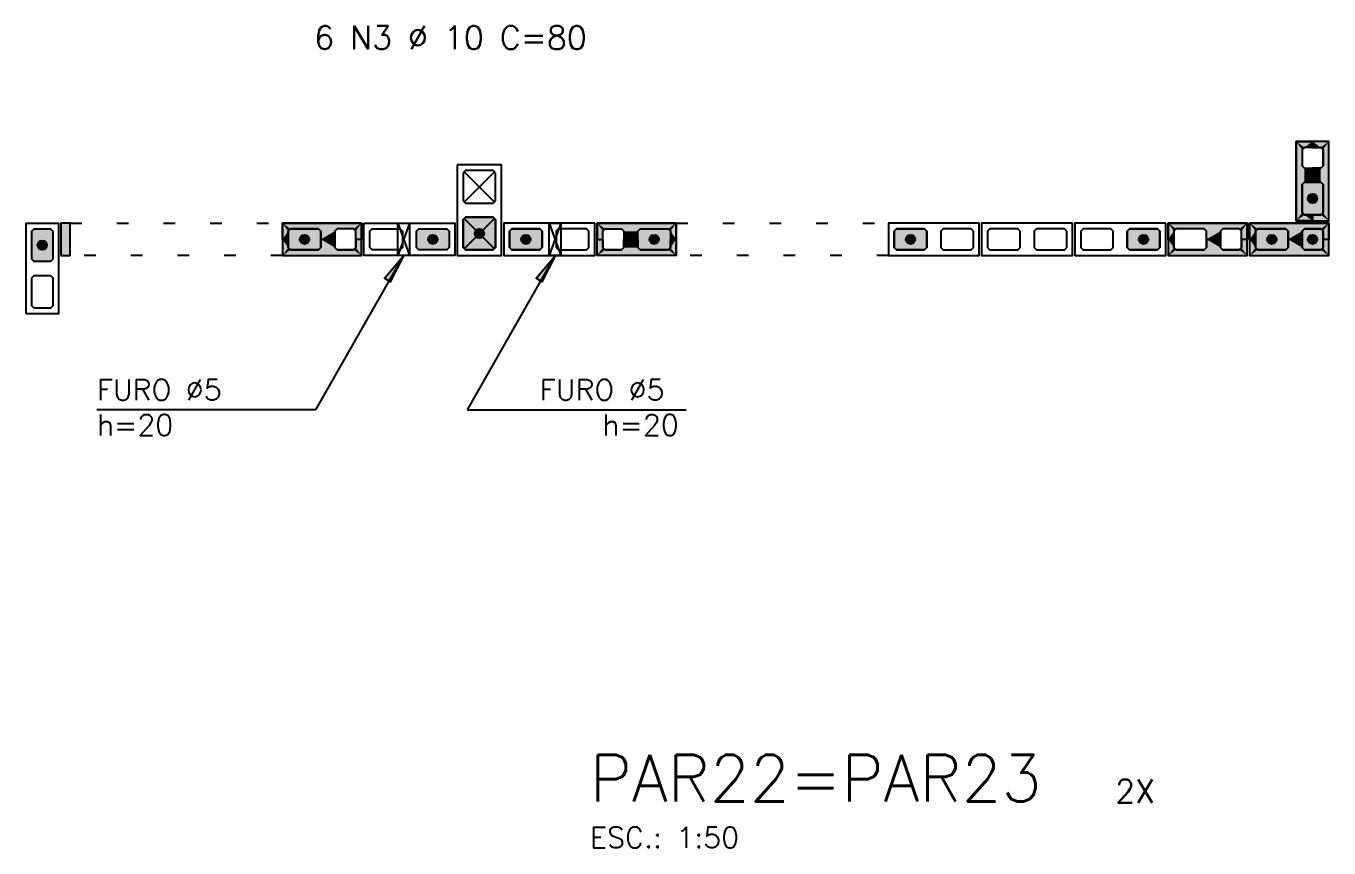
# Model space of a CAD drawing. Extents: x -1 to 122, y -1 to 61.
# Drawn here: x 63.71 to 74.89, y 17.09 to 24.15 of the extents above; entities that cross this region are included whole.
import ezdxf

# ---------------------------------------------------------------- set-up
doc = ezdxf.new("R2010")
doc.units = 0
doc.header["$MEASUREMENT"] = 0
doc.linetypes.add('ESTILO_TQS_0001', pattern=[0.45, 0.3, -0.15])
doc.linetypes.add('ESTILO_TQS_0002', pattern=[0.4, 0.1, -0.3])
for name, color, linetype in [('PENA_01', 1, 'CONTINUOUS'), ('PENA_02', 2, 'CONTINUOUS'), ('PENA_03', 3, 'CONTINUOUS'), ('PENA_06', 6, 'CONTINUOUS'), ('PENA_11', 252, 'CONTINUOUS'), ('PENA_21', 100, 'CONTINUOUS'), ('PENA_25', 210, 'CONTINUOUS')]:
    doc.layers.add(name, color=color, linetype=linetype)
doc.styles.get("Standard").update_dxf_attribs({"font": 'ROMANS.SHX'})

msp = doc.modelspace()

# ---------------------------------------------------------------- linework, layer by layer
at = {"layer": 'PENA_01', "linetype": 'Continuous'}
for p, q in [((67.726, 22.9), (67.466, 22.64)), ((67.726, 22.64), (67.466, 22.9)), ((67.726, 22.24), (67.466, 22.5)), ((67.726, 22.5), (67.466, 22.24))]:
    msp.add_line(p, q, dxfattribs=at)
for points in [[(74.656, 23.09), (74.656, 22.95), (74.676, 22.93), (74.816, 22.93), (74.836, 22.95), (74.836, 23.09), (74.816, 23.11), (74.676, 23.11), (74.656, 23.09)], [(74.656, 22.79), (74.656, 22.55), (74.676, 22.53), (74.816, 22.53), (74.836, 22.55), (74.836, 22.79), (74.816, 22.81), (74.676, 22.81), (74.656, 22.79)], [(63.776, 22.13), (63.756, 22.15), (63.756, 22.39), (63.776, 22.41), (63.916, 22.41), (63.936, 22.39), (63.936, 22.15), (63.916, 22.13), (63.776, 22.13)], [(66.216, 22.41), (65.976, 22.41), (65.956, 22.39), (65.956, 22.25), (65.976, 22.23), (66.216, 22.23), (66.236, 22.25), (66.236, 22.39), (66.216, 22.41)], [(66.516, 22.41), (66.376, 22.41), (66.356, 22.39), (66.356, 22.25), (66.376, 22.23), (66.516, 22.23), (66.536, 22.25), (66.536, 22.39), (66.516, 22.41)], [(66.656, 22.39), (66.676, 22.41), (66.916, 22.41), (66.936, 22.39), (66.936, 22.25), (66.916, 22.23), (66.676, 22.23), (66.656, 22.25), (66.656, 22.39)], [(67.056, 22.39), (67.076, 22.41), (67.316, 22.41), (67.336, 22.39), (67.336, 22.25), (67.316, 22.23), (67.076, 22.23), (67.056, 22.25), (67.056, 22.39)], [(68.136, 22.39), (68.116, 22.41), (67.876, 22.41), (67.856, 22.39), (67.856, 22.25), (67.876, 22.23), (68.116, 22.23), (68.136, 22.25), (68.136, 22.39)], [(68.536, 22.39), (68.516, 22.41), (68.276, 22.41), (68.256, 22.39), (68.256, 22.25), (68.276, 22.23), (68.516, 22.23), (68.536, 22.25), (68.536, 22.39)], [(68.676, 22.41), (68.816, 22.41), (68.836, 22.39), (68.836, 22.25), (68.816, 22.23), (68.676, 22.23), (68.656, 22.25), (68.656, 22.39), (68.676, 22.41)], [(68.976, 22.41), (69.216, 22.41), (69.236, 22.39), (69.236, 22.25), (69.216, 22.23), (68.976, 22.23), (68.956, 22.25), (68.956, 22.39), (68.976, 22.41)], [(71.436, 22.39), (71.416, 22.41), (71.176, 22.41), (71.156, 22.39), (71.156, 22.25), (71.176, 22.23), (71.416, 22.23), (71.436, 22.25), (71.436, 22.39)], [(71.836, 22.39), (71.816, 22.41), (71.576, 22.41), (71.556, 22.39), (71.556, 22.25), (71.576, 22.23), (71.816, 22.23), (71.836, 22.25), (71.836, 22.39)], [(72.236, 22.39), (72.216, 22.41), (71.976, 22.41), (71.956, 22.39), (71.956, 22.25), (71.976, 22.23), (72.216, 22.23), (72.236, 22.25), (72.236, 22.39)], [(72.636, 22.39), (72.616, 22.41), (72.376, 22.41), (72.356, 22.39), (72.356, 22.25), (72.376, 22.23), (72.616, 22.23), (72.636, 22.25), (72.636, 22.39)], [(73.036, 22.39), (73.016, 22.41), (72.776, 22.41), (72.756, 22.39), (72.756, 22.25), (72.776, 22.23), (73.016, 22.23), (73.036, 22.25), (73.036, 22.39)], [(73.436, 22.39), (73.416, 22.41), (73.176, 22.41), (73.156, 22.39), (73.156, 22.25), (73.176, 22.23), (73.416, 22.23), (73.436, 22.25), (73.436, 22.39)], [(73.816, 22.41), (73.576, 22.41), (73.556, 22.39), (73.556, 22.25), (73.576, 22.23), (73.816, 22.23), (73.836, 22.25), (73.836, 22.39), (73.816, 22.41)], [(74.116, 22.41), (73.976, 22.41), (73.956, 22.39), (73.956, 22.25), (73.976, 22.23), (74.116, 22.23), (74.136, 22.25), (74.136, 22.39), (74.116, 22.41)], [(74.516, 22.41), (74.276, 22.41), (74.256, 22.39), (74.256, 22.25), (74.276, 22.23), (74.516, 22.23), (74.536, 22.25), (74.536, 22.39), (74.516, 22.41)], [(74.816, 22.41), (74.676, 22.41), (74.656, 22.39), (74.656, 22.25), (74.676, 22.23), (74.816, 22.23), (74.836, 22.25), (74.836, 22.39), (74.816, 22.41)], [(63.776, 21.73), (63.756, 21.75), (63.756, 21.99), (63.776, 22.01), (63.916, 22.01), (63.936, 21.99), (63.936, 21.75), (63.916, 21.73), (63.776, 21.73)]]:
    msp.add_lwpolyline(points, dxfattribs=at)
at = {"layer": 'PENA_02', "linetype": 'Continuous'}
for points in [[(74.606, 23.16), (74.606, 22.48), (74.886, 22.48), (74.886, 23.16), (74.606, 23.16)], [(67.406, 22.96), (67.406, 22.18), (67.786, 22.18), (67.786, 22.96), (67.406, 22.96)], [(63.706, 21.68), (63.706, 22.46), (63.986, 22.46), (63.986, 21.68), (63.706, 21.68)], [(64.006, 22.18), (64.086, 22.18), (64.086, 22.46), (64.006, 22.46), (64.006, 22.18)], [(66.586, 22.46), (65.906, 22.46), (65.906, 22.18), (66.586, 22.18), (66.586, 22.46)], [(66.606, 22.46), (67.386, 22.46), (67.386, 22.18), (66.606, 22.18), (66.606, 22.46)], [(68.586, 22.46), (67.806, 22.46), (67.806, 22.18), (68.586, 22.18), (68.586, 22.46)], [(68.606, 22.46), (69.286, 22.46), (69.286, 22.18), (68.606, 22.18), (68.606, 22.46)], [(71.886, 22.46), (71.106, 22.46), (71.106, 22.18), (71.886, 22.18), (71.886, 22.46)], [(72.686, 22.46), (71.906, 22.46), (71.906, 22.18), (72.686, 22.18), (72.686, 22.46)], [(73.486, 22.46), (72.706, 22.46), (72.706, 22.18), (73.486, 22.18), (73.486, 22.46)], [(74.186, 22.46), (73.506, 22.46), (73.506, 22.18), (74.186, 22.18), (74.186, 22.46)], [(74.886, 22.46), (74.206, 22.46), (74.206, 22.18), (74.886, 22.18), (74.886, 22.46)]]:
    msp.add_lwpolyline(points, dxfattribs=at)
at = {"layer": 'PENA_02', "linetype": 'ESTILO_TQS_0001'}
for points in [[(67.476, 22.91), (67.456, 22.89), (67.456, 22.65), (67.476, 22.63), (67.716, 22.63), (67.736, 22.65), (67.736, 22.89), (67.716, 22.91), (67.476, 22.91)], [(67.476, 22.51), (67.456, 22.49), (67.456, 22.25), (67.476, 22.23), (67.716, 22.23), (67.736, 22.25), (67.736, 22.49), (67.716, 22.51), (67.476, 22.51)]]:
    msp.add_lwpolyline(points, dxfattribs=at)
at = {"layer": 'PENA_03', "linetype": 'Continuous'}
for p, q in [((66.896, 22.46), (66.996, 22.18)), ((66.996, 22.46), (66.896, 22.18)), ((66.896, 22.46), (66.996, 22.18)), ((66.996, 22.46), (66.896, 22.18)), ((68.196, 22.46), (68.296, 22.18)), ((68.296, 22.46), (68.196, 22.18)), ((68.196, 22.46), (68.296, 22.18)), ((68.296, 22.46), (68.196, 22.18)), ((66.193, 20.857), (66.946, 22.179)), ((67.493, 20.857), (68.246, 22.179)), ((66.193, 20.857), (64.314, 20.857)), ((67.493, 20.857), (69.372, 20.857))]:
    msp.add_line(p, q, dxfattribs=at)
for points in [[(74.816, 22.81), (74.836, 22.79), (74.836, 22.55), (74.816, 22.53), (74.676, 22.53), (74.656, 22.55), (74.656, 22.79), (74.676, 22.81), (74.816, 22.81)], [(67.716, 22.51), (67.736, 22.49), (67.736, 22.25), (67.716, 22.23), (67.476, 22.23), (67.456, 22.25), (67.456, 22.49), (67.476, 22.51), (67.716, 22.51)], [(63.916, 22.41), (63.936, 22.39), (63.936, 22.15), (63.916, 22.13), (63.776, 22.13), (63.756, 22.15), (63.756, 22.39), (63.776, 22.41), (63.916, 22.41)], [(66.236, 22.25), (66.216, 22.23), (65.976, 22.23), (65.956, 22.25), (65.956, 22.39), (65.976, 22.41), (66.216, 22.41), (66.236, 22.39), (66.236, 22.25)], [(66.896, 22.46), (66.996, 22.46), (66.996, 22.18), (66.896, 22.18), (66.896, 22.46)], [(67.336, 22.25), (67.316, 22.23), (67.076, 22.23), (67.056, 22.25), (67.056, 22.39), (67.076, 22.41), (67.316, 22.41), (67.336, 22.39), (67.336, 22.25)], [(68.136, 22.25), (68.116, 22.23), (67.876, 22.23), (67.856, 22.25), (67.856, 22.39), (67.876, 22.41), (68.116, 22.41), (68.136, 22.39), (68.136, 22.25)], [(68.196, 22.46), (68.296, 22.46), (68.296, 22.18), (68.196, 22.18), (68.196, 22.46)], [(69.236, 22.25), (69.216, 22.23), (68.976, 22.23), (68.956, 22.25), (68.956, 22.39), (68.976, 22.41), (69.216, 22.41), (69.236, 22.39), (69.236, 22.25)], [(71.436, 22.25), (71.416, 22.23), (71.176, 22.23), (71.156, 22.25), (71.156, 22.39), (71.176, 22.41), (71.416, 22.41), (71.436, 22.39), (71.436, 22.25)], [(73.436, 22.25), (73.416, 22.23), (73.176, 22.23), (73.156, 22.25), (73.156, 22.39), (73.176, 22.41), (73.416, 22.41), (73.436, 22.39), (73.436, 22.25)], [(74.536, 22.25), (74.516, 22.23), (74.276, 22.23), (74.256, 22.25), (74.256, 22.39), (74.276, 22.41), (74.516, 22.41), (74.536, 22.39), (74.536, 22.25)], [(74.816, 22.41), (74.836, 22.39), (74.836, 22.25), (74.816, 22.23), (74.676, 22.23), (74.656, 22.25), (74.656, 22.39), (74.676, 22.41), (74.816, 22.41)], [(66.946, 22.179), (66.832, 21.955), (66.783, 21.988), (66.946, 22.179)], [(68.246, 22.179), (68.132, 21.955), (68.083, 21.988), (68.246, 22.179)]]:
    msp.add_lwpolyline(points, dxfattribs=at)
at = {"layer": 'PENA_03', "linetype": 'ESTILO_TQS_0002'}
for points in [[(64.086, 22.46), (65.906, 22.46), (65.906, 22.18), (64.086, 22.18), (64.086, 22.46)], [(69.286, 22.46), (71.106, 22.46), (71.106, 22.18), (69.286, 22.18), (69.286, 22.46)]]:
    msp.add_lwpolyline(points, dxfattribs=at)
at = {"layer": 'PENA_03', "linetype": 'Continuous'}
for centre in [(74.746, 22.67), (67.596, 22.37), (63.846, 22.27), (66.096, 22.32), (67.196, 22.32), (67.996, 22.32), (69.096, 22.32), (71.296, 22.32), (73.296, 22.32), (74.396, 22.32), (74.746, 22.32)]:
    msp.add_circle(centre, 0.04, dxfattribs=at)
for points in [[(74.786, 22.67), (74.726, 22.705), (74.709, 22.684)], [(74.786, 22.67), (74.753, 22.709), (74.726, 22.705)], [(74.786, 22.67), (74.777, 22.696), (74.753, 22.709)], [(74.786, 22.67), (74.709, 22.684), (74.709, 22.656)], [(74.786, 22.67), (74.709, 22.656), (74.726, 22.635)], [(74.786, 22.67), (74.726, 22.635), (74.753, 22.63)], [(74.786, 22.67), (74.753, 22.63), (74.777, 22.644)], [(74.786, 22.67), (74.777, 22.644), (74.786, 22.67)], [(67.636, 22.37), (67.576, 22.405), (67.559, 22.384)], [(67.636, 22.37), (67.559, 22.384), (67.559, 22.356)], [(67.636, 22.37), (67.559, 22.356), (67.576, 22.335)], [(67.636, 22.37), (67.603, 22.409), (67.576, 22.405)], [(67.636, 22.37), (67.576, 22.335), (67.603, 22.33)], [(67.636, 22.37), (67.627, 22.396), (67.603, 22.409)], [(67.636, 22.37), (67.603, 22.33), (67.627, 22.344)], [(67.636, 22.37), (67.627, 22.344), (67.636, 22.37)], [(63.886, 22.27), (63.826, 22.305), (63.809, 22.284)], [(63.886, 22.27), (63.809, 22.284), (63.809, 22.256)], [(63.886, 22.27), (63.809, 22.256), (63.826, 22.235)], [(63.886, 22.27), (63.853, 22.309), (63.826, 22.305)], [(63.886, 22.27), (63.826, 22.235), (63.853, 22.23)], [(63.886, 22.27), (63.877, 22.296), (63.853, 22.309)], [(63.886, 22.27), (63.853, 22.23), (63.877, 22.244)], [(63.886, 22.27), (63.877, 22.244), (63.886, 22.27)], [(66.136, 22.32), (66.076, 22.355), (66.059, 22.334)], [(66.136, 22.32), (66.059, 22.334), (66.059, 22.306)], [(66.136, 22.32), (66.059, 22.306), (66.076, 22.285)], [(66.136, 22.32), (66.103, 22.359), (66.076, 22.355)], [(66.136, 22.32), (66.076, 22.285), (66.103, 22.28)], [(66.136, 22.32), (66.127, 22.346), (66.103, 22.359)], [(66.136, 22.32), (66.103, 22.28), (66.127, 22.294)], [(66.136, 22.32), (66.127, 22.294), (66.136, 22.32)], [(67.236, 22.32), (67.176, 22.355), (67.159, 22.334)], [(67.236, 22.32), (67.159, 22.334), (67.159, 22.306)], [(67.236, 22.32), (67.159, 22.306), (67.176, 22.285)], [(67.236, 22.32), (67.203, 22.359), (67.176, 22.355)], [(67.236, 22.32), (67.176, 22.285), (67.203, 22.28)], [(67.236, 22.32), (67.227, 22.346), (67.203, 22.359)], [(67.236, 22.32), (67.203, 22.28), (67.227, 22.294)], [(67.236, 22.32), (67.227, 22.294), (67.236, 22.32)], [(68.036, 22.32), (67.976, 22.355), (67.959, 22.334)], [(68.036, 22.32), (67.959, 22.334), (67.959, 22.306)], [(68.036, 22.32), (67.959, 22.306), (67.976, 22.285)], [(68.036, 22.32), (68.003, 22.359), (67.976, 22.355)], [(68.036, 22.32), (67.976, 22.285), (68.003, 22.28)], [(68.036, 22.32), (68.027, 22.346), (68.003, 22.359)], [(68.036, 22.32), (68.003, 22.28), (68.027, 22.294)], [(68.036, 22.32), (68.027, 22.294), (68.036, 22.32)], [(69.136, 22.32), (69.076, 22.355), (69.059, 22.334)], [(69.136, 22.32), (69.059, 22.334), (69.059, 22.306)], [(69.136, 22.32), (69.059, 22.306), (69.076, 22.285)], [(69.136, 22.32), (69.103, 22.359), (69.076, 22.355)], [(69.136, 22.32), (69.076, 22.285), (69.103, 22.28)], [(69.136, 22.32), (69.127, 22.346), (69.103, 22.359)], [(69.136, 22.32), (69.103, 22.28), (69.127, 22.294)], [(69.136, 22.32), (69.127, 22.294), (69.136, 22.32)], [(71.336, 22.32), (71.276, 22.355), (71.259, 22.334)], [(71.336, 22.32), (71.259, 22.334), (71.259, 22.306)], [(71.336, 22.32), (71.259, 22.306), (71.276, 22.285)], [(71.336, 22.32), (71.303, 22.359), (71.276, 22.355)], [(71.336, 22.32), (71.276, 22.285), (71.303, 22.28)], [(71.336, 22.32), (71.327, 22.346), (71.303, 22.359)], [(71.336, 22.32), (71.303, 22.28), (71.327, 22.294)], [(71.336, 22.32), (71.327, 22.294), (71.336, 22.32)], [(73.336, 22.32), (73.276, 22.355), (73.259, 22.334)], [(73.336, 22.32), (73.259, 22.334), (73.259, 22.306)], [(73.336, 22.32), (73.259, 22.306), (73.276, 22.285)], [(73.336, 22.32), (73.303, 22.359), (73.276, 22.355)], [(73.336, 22.32), (73.276, 22.285), (73.303, 22.28)], [(73.336, 22.32), (73.327, 22.346), (73.303, 22.359)], [(73.336, 22.32), (73.303, 22.28), (73.327, 22.294)], [(73.336, 22.32), (73.327, 22.294), (73.336, 22.32)], [(74.436, 22.32), (74.376, 22.355), (74.359, 22.334)], [(74.436, 22.32), (74.359, 22.334), (74.359, 22.306)], [(74.436, 22.32), (74.359, 22.306), (74.376, 22.285)], [(74.436, 22.32), (74.403, 22.359), (74.376, 22.355)], [(74.436, 22.32), (74.376, 22.285), (74.403, 22.28)], [(74.436, 22.32), (74.427, 22.346), (74.403, 22.359)], [(74.436, 22.32), (74.403, 22.28), (74.427, 22.294)], [(74.436, 22.32), (74.427, 22.294), (74.436, 22.32)], [(74.786, 22.32), (74.726, 22.355), (74.709, 22.334)], [(74.786, 22.32), (74.709, 22.334), (74.709, 22.306)], [(74.786, 22.32), (74.709, 22.306), (74.726, 22.285)], [(74.786, 22.32), (74.753, 22.359), (74.726, 22.355)], [(74.786, 22.32), (74.726, 22.285), (74.753, 22.28)], [(74.786, 22.32), (74.777, 22.346), (74.753, 22.359)], [(74.786, 22.32), (74.753, 22.28), (74.777, 22.294)], [(74.786, 22.32), (74.777, 22.294), (74.786, 22.32)], [(66.946, 22.179), (66.832, 21.955), (66.783, 21.988)], [(66.946, 22.179), (66.783, 21.988), (66.946, 22.179)], [(68.246, 22.179), (68.132, 21.955), (68.083, 21.988)], [(68.246, 22.179), (68.083, 21.988), (68.246, 22.179)]]:
    msp.add_solid(points, dxfattribs=at)
at = {"layer": 'PENA_11', "linetype": 'Continuous'}
for points in [[(74.816, 22.81), (74.676, 22.53), (74.656, 22.55)], [(74.816, 22.81), (74.656, 22.55), (74.656, 22.79)], [(74.816, 22.81), (74.656, 22.79), (74.676, 22.81)], [(74.816, 22.81), (74.816, 22.53), (74.676, 22.53)], [(74.816, 22.81), (74.676, 22.81), (74.816, 22.81)], [(74.816, 22.81), (74.836, 22.79), (74.836, 22.55)], [(74.816, 22.81), (74.836, 22.55), (74.816, 22.53)], [(67.716, 22.51), (67.476, 22.23), (67.456, 22.25)], [(67.716, 22.51), (67.456, 22.25), (67.456, 22.49)], [(67.716, 22.51), (67.456, 22.49), (67.476, 22.51)], [(67.716, 22.51), (67.716, 22.23), (67.476, 22.23)], [(67.716, 22.51), (67.476, 22.51), (67.716, 22.51)], [(67.716, 22.51), (67.736, 22.49), (67.736, 22.25)], [(67.716, 22.51), (67.736, 22.25), (67.716, 22.23)], [(63.916, 22.41), (63.776, 22.13), (63.756, 22.15)], [(63.916, 22.41), (63.756, 22.15), (63.756, 22.39)], [(63.916, 22.41), (63.756, 22.39), (63.776, 22.41)], [(63.916, 22.41), (63.916, 22.13), (63.776, 22.13)], [(63.916, 22.41), (63.776, 22.41), (63.916, 22.41)], [(63.916, 22.41), (63.936, 22.39), (63.936, 22.15)], [(63.916, 22.41), (63.936, 22.15), (63.916, 22.13)], [(66.236, 22.25), (65.956, 22.39), (65.976, 22.41)], [(66.236, 22.25), (65.956, 22.25), (65.956, 22.39)], [(66.236, 22.25), (65.976, 22.41), (66.216, 22.41)], [(66.236, 22.25), (66.216, 22.41), (66.236, 22.39)], [(66.236, 22.25), (66.236, 22.39), (66.236, 22.25)], [(67.336, 22.25), (67.056, 22.39), (67.076, 22.41)], [(67.336, 22.25), (67.056, 22.25), (67.056, 22.39)], [(67.336, 22.25), (67.076, 22.41), (67.316, 22.41)], [(67.336, 22.25), (67.316, 22.41), (67.336, 22.39)], [(67.336, 22.25), (67.336, 22.39), (67.336, 22.25)], [(68.136, 22.25), (67.856, 22.39), (67.876, 22.41)], [(68.136, 22.25), (67.856, 22.25), (67.856, 22.39)], [(68.136, 22.25), (67.876, 22.41), (68.116, 22.41)], [(68.136, 22.25), (68.116, 22.41), (68.136, 22.39)], [(68.136, 22.25), (68.136, 22.39), (68.136, 22.25)], [(69.236, 22.25), (68.956, 22.39), (68.976, 22.41)], [(69.236, 22.25), (68.956, 22.25), (68.956, 22.39)], [(69.236, 22.25), (68.976, 22.41), (69.216, 22.41)], [(69.236, 22.25), (69.216, 22.41), (69.236, 22.39)], [(69.236, 22.25), (69.236, 22.39), (69.236, 22.25)], [(71.436, 22.25), (71.156, 22.39), (71.176, 22.41)], [(71.436, 22.25), (71.156, 22.25), (71.156, 22.39)], [(71.436, 22.25), (71.176, 22.41), (71.416, 22.41)], [(71.436, 22.25), (71.416, 22.41), (71.436, 22.39)], [(71.436, 22.25), (71.436, 22.39), (71.436, 22.25)], [(73.436, 22.25), (73.156, 22.39), (73.176, 22.41)], [(73.436, 22.25), (73.156, 22.25), (73.156, 22.39)], [(73.436, 22.25), (73.176, 22.41), (73.416, 22.41)], [(73.436, 22.25), (73.416, 22.41), (73.436, 22.39)], [(73.436, 22.25), (73.436, 22.39), (73.436, 22.25)], [(74.536, 22.25), (74.256, 22.39), (74.276, 22.41)], [(74.536, 22.25), (74.256, 22.25), (74.256, 22.39)], [(74.536, 22.25), (74.276, 22.41), (74.516, 22.41)], [(74.536, 22.25), (74.516, 22.41), (74.536, 22.39)], [(74.536, 22.25), (74.536, 22.39), (74.536, 22.25)], [(74.816, 22.41), (74.676, 22.23), (74.656, 22.25)], [(74.816, 22.41), (74.656, 22.25), (74.656, 22.39)], [(74.816, 22.41), (74.656, 22.39), (74.676, 22.41)], [(74.816, 22.41), (74.816, 22.23), (74.676, 22.23)], [(74.816, 22.41), (74.676, 22.41), (74.816, 22.41)], [(74.816, 22.41), (74.836, 22.39), (74.836, 22.25)], [(74.816, 22.41), (74.836, 22.25), (74.816, 22.23)], [(66.236, 22.25), (65.976, 22.23), (65.956, 22.25)], [(66.236, 22.25), (66.216, 22.23), (65.976, 22.23)], [(67.336, 22.25), (67.076, 22.23), (67.056, 22.25)], [(67.336, 22.25), (67.316, 22.23), (67.076, 22.23)], [(68.136, 22.25), (67.876, 22.23), (67.856, 22.25)], [(68.136, 22.25), (68.116, 22.23), (67.876, 22.23)], [(69.236, 22.25), (68.976, 22.23), (68.956, 22.25)], [(69.236, 22.25), (69.216, 22.23), (68.976, 22.23)], [(71.436, 22.25), (71.176, 22.23), (71.156, 22.25)], [(71.436, 22.25), (71.416, 22.23), (71.176, 22.23)], [(73.436, 22.25), (73.176, 22.23), (73.156, 22.25)], [(73.436, 22.25), (73.416, 22.23), (73.176, 22.23)], [(74.536, 22.25), (74.276, 22.23), (74.256, 22.25)], [(74.536, 22.25), (74.516, 22.23), (74.276, 22.23)]]:
    msp.add_solid(points, dxfattribs=at)
at = {"layer": 'PENA_21', "linetype": 'Continuous'}
for points in [[(74.746, 23.16), (74.746, 23.11), (74.676, 23.11), (74.656, 23.09), (74.656, 22.95), (74.676, 22.93), (74.746, 22.93), (74.746, 22.81), (74.676, 22.81), (74.656, 22.79), (74.656, 22.55), (74.676, 22.53), (74.746, 22.53), (74.746, 22.48), (74.606, 22.48), (74.606, 23.16), (74.746, 23.16)], [(74.746, 23.16), (74.746, 23.11), (74.816, 23.11), (74.836, 23.09), (74.836, 22.95), (74.816, 22.93), (74.746, 22.93), (74.746, 22.81), (74.816, 22.81), (74.836, 22.79), (74.836, 22.55), (74.816, 22.53), (74.746, 22.53), (74.746, 22.48), (74.886, 22.48), (74.886, 23.16), (74.746, 23.16)], [(66.586, 22.32), (66.536, 22.32), (66.536, 22.39), (66.516, 22.41), (66.376, 22.41), (66.356, 22.39), (66.356, 22.32), (66.236, 22.32), (66.236, 22.39), (66.216, 22.41), (65.976, 22.41), (65.956, 22.39), (65.956, 22.32), (65.906, 22.32), (65.906, 22.46), (66.586, 22.46), (66.586, 22.32)], [(68.606, 22.32), (68.656, 22.32), (68.656, 22.39), (68.676, 22.41), (68.816, 22.41), (68.836, 22.39), (68.836, 22.32), (68.956, 22.32), (68.956, 22.39), (68.976, 22.41), (69.216, 22.41), (69.236, 22.39), (69.236, 22.32), (69.286, 22.32), (69.286, 22.46), (68.606, 22.46), (68.606, 22.32)], [(74.186, 22.32), (74.136, 22.32), (74.136, 22.39), (74.116, 22.41), (73.976, 22.41), (73.956, 22.39), (73.956, 22.32), (73.836, 22.32), (73.836, 22.39), (73.816, 22.41), (73.576, 22.41), (73.556, 22.39), (73.556, 22.32), (73.506, 22.32), (73.506, 22.46), (74.186, 22.46), (74.186, 22.32)], [(74.886, 22.32), (74.836, 22.32), (74.836, 22.39), (74.816, 22.41), (74.676, 22.41), (74.656, 22.39), (74.656, 22.32), (74.536, 22.32), (74.536, 22.39), (74.516, 22.41), (74.276, 22.41), (74.256, 22.39), (74.256, 22.32), (74.206, 22.32), (74.206, 22.46), (74.886, 22.46), (74.886, 22.32)], [(66.586, 22.32), (66.536, 22.32), (66.536, 22.25), (66.516, 22.23), (66.376, 22.23), (66.356, 22.25), (66.356, 22.32), (66.236, 22.32), (66.236, 22.25), (66.216, 22.23), (65.976, 22.23), (65.956, 22.25), (65.956, 22.32), (65.906, 22.32), (65.906, 22.18), (66.586, 22.18), (66.586, 22.32)], [(68.606, 22.32), (68.656, 22.32), (68.656, 22.25), (68.676, 22.23), (68.816, 22.23), (68.836, 22.25), (68.836, 22.32), (68.956, 22.32), (68.956, 22.25), (68.976, 22.23), (69.216, 22.23), (69.236, 22.25), (69.236, 22.32), (69.286, 22.32), (69.286, 22.18), (68.606, 22.18), (68.606, 22.32)], [(74.186, 22.32), (74.136, 22.32), (74.136, 22.25), (74.116, 22.23), (73.976, 22.23), (73.956, 22.25), (73.956, 22.32), (73.836, 22.32), (73.836, 22.25), (73.816, 22.23), (73.576, 22.23), (73.556, 22.25), (73.556, 22.32), (73.506, 22.32), (73.506, 22.18), (74.186, 22.18), (74.186, 22.32)], [(74.886, 22.32), (74.836, 22.32), (74.836, 22.25), (74.816, 22.23), (74.676, 22.23), (74.656, 22.25), (74.656, 22.32), (74.536, 22.32), (74.536, 22.25), (74.516, 22.23), (74.276, 22.23), (74.256, 22.25), (74.256, 22.32), (74.206, 22.32), (74.206, 22.18), (74.886, 22.18), (74.886, 22.32)]]:
    msp.add_lwpolyline(points, dxfattribs=at)
for points in [[(74.676, 23.11), (74.656, 23.09), (74.606, 23.16)], [(74.676, 23.11), (74.606, 23.16), (74.746, 23.16)], [(74.606, 23.16), (74.656, 23.09), (74.606, 22.48)], [(74.676, 23.11), (74.746, 23.16), (74.746, 23.11)], [(74.886, 23.16), (74.746, 23.16), (74.816, 23.11)], [(74.816, 23.11), (74.746, 23.16), (74.746, 23.11)], [(74.836, 23.09), (74.886, 23.16), (74.816, 23.11)], [(74.886, 22.48), (74.886, 23.16), (74.836, 23.09)], [(74.606, 22.48), (74.656, 23.09), (74.656, 22.55)], [(74.656, 22.55), (74.656, 23.09), (74.656, 22.95)], [(74.836, 22.95), (74.886, 22.48), (74.836, 23.09)], [(74.656, 22.55), (74.656, 22.79), (74.656, 22.95)], [(74.676, 22.93), (74.656, 22.79), (74.656, 22.95)], [(74.676, 22.93), (74.676, 22.81), (74.656, 22.79)], [(74.746, 22.93), (74.676, 22.81), (74.676, 22.93)], [(74.746, 22.93), (74.746, 22.81), (74.676, 22.81)], [(74.746, 22.93), (74.816, 22.81), (74.816, 22.93)], [(74.746, 22.93), (74.746, 22.81), (74.816, 22.81)], [(74.816, 22.93), (74.836, 22.79), (74.836, 22.95)], [(74.816, 22.81), (74.836, 22.79), (74.816, 22.93)], [(74.836, 22.79), (74.886, 22.48), (74.836, 22.95)], [(74.836, 22.79), (74.836, 22.55), (74.886, 22.48)], [(74.676, 22.53), (74.606, 22.48), (74.656, 22.55)], [(74.746, 22.48), (74.606, 22.48), (74.676, 22.53)], [(74.746, 22.53), (74.746, 22.48), (74.676, 22.53)], [(74.816, 22.53), (74.746, 22.53), (74.886, 22.48)], [(74.746, 22.53), (74.746, 22.48), (74.886, 22.48)], [(74.836, 22.55), (74.816, 22.53), (74.886, 22.48)], [(66.586, 22.46), (65.976, 22.41), (65.906, 22.46)], [(65.976, 22.41), (65.956, 22.39), (65.906, 22.46)], [(65.906, 22.46), (65.956, 22.39), (65.906, 22.32)], [(65.956, 22.39), (65.956, 22.32), (65.906, 22.32)], [(66.216, 22.41), (65.976, 22.41), (66.586, 22.46)], [(66.236, 22.39), (66.216, 22.41), (66.586, 22.46)], [(66.586, 22.46), (66.376, 22.41), (66.236, 22.39)], [(66.236, 22.32), (66.236, 22.39), (66.376, 22.41)], [(66.236, 22.32), (66.376, 22.41), (66.356, 22.39)], [(66.236, 22.32), (66.356, 22.39), (66.356, 22.32)], [(66.586, 22.46), (66.516, 22.41), (66.376, 22.41)], [(66.586, 22.46), (66.536, 22.39), (66.516, 22.41)], [(66.586, 22.46), (66.586, 22.32), (66.536, 22.32)], [(66.586, 22.46), (66.536, 22.32), (66.536, 22.39)], [(69.286, 22.46), (68.606, 22.46), (68.676, 22.41)], [(68.606, 22.46), (68.606, 22.32), (68.656, 22.32)], [(68.606, 22.46), (68.656, 22.32), (68.656, 22.39)], [(68.606, 22.46), (68.656, 22.39), (68.676, 22.41)], [(69.286, 22.46), (68.676, 22.41), (68.816, 22.41)], [(69.286, 22.46), (68.816, 22.41), (68.836, 22.39)], [(69.286, 22.46), (68.836, 22.39), (68.976, 22.41)], [(68.836, 22.39), (68.956, 22.39), (68.976, 22.41)], [(68.836, 22.39), (68.836, 22.32), (68.956, 22.32)], [(68.836, 22.39), (68.956, 22.32), (68.956, 22.39)], [(69.286, 22.46), (68.976, 22.41), (69.216, 22.41)], [(69.286, 22.46), (69.216, 22.41), (69.236, 22.39)], [(69.286, 22.46), (69.236, 22.39), (69.286, 22.32)], [(69.286, 22.32), (69.236, 22.39), (69.236, 22.32)], [(74.186, 22.46), (73.576, 22.41), (73.506, 22.46)], [(73.576, 22.41), (73.556, 22.39), (73.506, 22.46)], [(73.506, 22.46), (73.556, 22.39), (73.506, 22.32)], [(73.556, 22.39), (73.556, 22.32), (73.506, 22.32)], [(73.816, 22.41), (73.576, 22.41), (74.186, 22.46)], [(73.836, 22.39), (73.816, 22.41), (74.186, 22.46)], [(74.186, 22.46), (73.976, 22.41), (73.836, 22.39)], [(73.836, 22.32), (73.836, 22.39), (73.976, 22.41)], [(73.836, 22.32), (73.976, 22.41), (73.956, 22.39)], [(73.836, 22.32), (73.956, 22.39), (73.956, 22.32)], [(74.186, 22.46), (74.116, 22.41), (73.976, 22.41)], [(74.186, 22.46), (74.136, 22.39), (74.116, 22.41)], [(74.186, 22.46), (74.186, 22.32), (74.136, 22.32)], [(74.186, 22.46), (74.136, 22.32), (74.136, 22.39)], [(74.886, 22.46), (74.276, 22.41), (74.206, 22.46)], [(74.276, 22.41), (74.256, 22.39), (74.206, 22.46)], [(74.206, 22.46), (74.256, 22.39), (74.206, 22.32)], [(74.256, 22.39), (74.256, 22.32), (74.206, 22.32)], [(74.516, 22.41), (74.276, 22.41), (74.886, 22.46)], [(74.536, 22.39), (74.516, 22.41), (74.886, 22.46)], [(74.886, 22.46), (74.676, 22.41), (74.536, 22.39)], [(74.536, 22.32), (74.536, 22.39), (74.676, 22.41)], [(74.536, 22.32), (74.676, 22.41), (74.656, 22.39)], [(74.536, 22.32), (74.656, 22.39), (74.656, 22.32)], [(74.886, 22.46), (74.816, 22.41), (74.676, 22.41)], [(74.886, 22.46), (74.836, 22.39), (74.816, 22.41)], [(74.886, 22.46), (74.886, 22.32), (74.836, 22.32)], [(74.886, 22.46), (74.836, 22.32), (74.836, 22.39)], [(65.906, 22.18), (65.956, 22.25), (65.906, 22.32)], [(65.956, 22.25), (65.956, 22.32), (65.906, 22.32)], [(65.976, 22.23), (65.956, 22.25), (65.906, 22.18)], [(66.236, 22.25), (66.216, 22.23), (66.586, 22.18)], [(66.236, 22.32), (66.236, 22.25), (66.376, 22.23)], [(66.236, 22.32), (66.376, 22.23), (66.356, 22.25)], [(66.236, 22.32), (66.356, 22.25), (66.356, 22.32)], [(66.586, 22.18), (66.376, 22.23), (66.236, 22.25)], [(66.586, 22.18), (66.536, 22.25), (66.516, 22.23)], [(66.586, 22.18), (66.586, 22.32), (66.536, 22.32)], [(66.586, 22.18), (66.536, 22.32), (66.536, 22.25)], [(68.606, 22.18), (68.606, 22.32), (68.656, 22.32)], [(68.606, 22.18), (68.656, 22.32), (68.656, 22.25)], [(68.606, 22.18), (68.656, 22.25), (68.676, 22.23)], [(69.286, 22.18), (68.816, 22.23), (68.836, 22.25)], [(68.836, 22.25), (68.836, 22.32), (68.956, 22.32)], [(68.836, 22.25), (68.956, 22.32), (68.956, 22.25)], [(69.286, 22.18), (68.836, 22.25), (68.976, 22.23)], [(68.836, 22.25), (68.956, 22.25), (68.976, 22.23)], [(69.286, 22.18), (69.216, 22.23), (69.236, 22.25)], [(69.286, 22.18), (69.236, 22.25), (69.286, 22.32)], [(69.286, 22.32), (69.236, 22.25), (69.236, 22.32)], [(73.506, 22.18), (73.556, 22.25), (73.506, 22.32)], [(73.556, 22.25), (73.556, 22.32), (73.506, 22.32)], [(73.576, 22.23), (73.556, 22.25), (73.506, 22.18)], [(73.836, 22.25), (73.816, 22.23), (74.186, 22.18)], [(73.836, 22.32), (73.836, 22.25), (73.976, 22.23)], [(73.836, 22.32), (73.976, 22.23), (73.956, 22.25)], [(73.836, 22.32), (73.956, 22.25), (73.956, 22.32)], [(74.186, 22.18), (73.976, 22.23), (73.836, 22.25)], [(74.186, 22.18), (74.136, 22.25), (74.116, 22.23)], [(74.186, 22.18), (74.186, 22.32), (74.136, 22.32)], [(74.186, 22.18), (74.136, 22.32), (74.136, 22.25)], [(74.206, 22.18), (74.256, 22.25), (74.206, 22.32)], [(74.256, 22.25), (74.256, 22.32), (74.206, 22.32)], [(74.276, 22.23), (74.256, 22.25), (74.206, 22.18)], [(74.536, 22.25), (74.516, 22.23), (74.886, 22.18)], [(74.536, 22.32), (74.536, 22.25), (74.676, 22.23)], [(74.536, 22.32), (74.676, 22.23), (74.656, 22.25)], [(74.536, 22.32), (74.656, 22.25), (74.656, 22.32)], [(74.886, 22.18), (74.676, 22.23), (74.536, 22.25)], [(74.886, 22.18), (74.836, 22.25), (74.816, 22.23)], [(74.886, 22.18), (74.886, 22.32), (74.836, 22.32)], [(74.886, 22.18), (74.836, 22.32), (74.836, 22.25)], [(66.586, 22.18), (65.976, 22.23), (65.906, 22.18)], [(66.216, 22.23), (65.976, 22.23), (66.586, 22.18)], [(66.586, 22.18), (66.516, 22.23), (66.376, 22.23)], [(69.286, 22.18), (68.606, 22.18), (68.676, 22.23)], [(69.286, 22.18), (68.676, 22.23), (68.816, 22.23)], [(69.286, 22.18), (68.976, 22.23), (69.216, 22.23)], [(74.186, 22.18), (73.576, 22.23), (73.506, 22.18)], [(73.816, 22.23), (73.576, 22.23), (74.186, 22.18)], [(74.186, 22.18), (74.116, 22.23), (73.976, 22.23)], [(74.886, 22.18), (74.276, 22.23), (74.206, 22.18)], [(74.516, 22.23), (74.276, 22.23), (74.886, 22.18)], [(74.886, 22.18), (74.816, 22.23), (74.676, 22.23)]]:
    msp.add_solid(points, dxfattribs=at)
at = {"layer": 'PENA_25', "linetype": 'Continuous'}
msp.add_lwpolyline([(64.006, 22.18), (64.086, 22.18), (64.086, 22.46), (64.006, 22.46), (64.006, 22.18)], dxfattribs=at)
for points in [[(64.006, 22.18), (64.086, 22.18), (64.086, 22.46)], [(64.006, 22.18), (64.086, 22.46), (64.006, 22.46)], [(64.006, 22.18), (64.006, 22.46), (64.006, 22.18)]]:
    msp.add_solid(points, dxfattribs=at)

# ---------------------------------------------------------------- texts
at = {"layer": 'PENA_02', "linetype": 'Continuous'}
msp.add_text('2X', height=0.2, dxfattribs=at).set_placement((73.051, 17.482))
at = {"layer": 'PENA_03', "linetype": 'Continuous'}
for s, height, p in [('6 N3 %%c 10 C=80', 0.2, (66.178, 23.952)), ('FURO %%c5', 0.18, (64.313, 20.938)), ('FURO %%c5', 0.18, (68.113, 20.938)), ('h=20', 0.18, (64.314, 20.636)), ('h=20', 0.18, (68.652, 20.636)), ('ESC.: 1:50', 0.18, (68.545, 17.094))]:
    msp.add_text(s, height=height, dxfattribs=at).set_placement(p)
at = {"layer": 'PENA_06', "linetype": 'Continuous'}
msp.add_text('PAR22=PAR23', height=0.4, dxfattribs=at).set_placement((68.545, 17.494))

doc.saveas('drawing.dxf')
